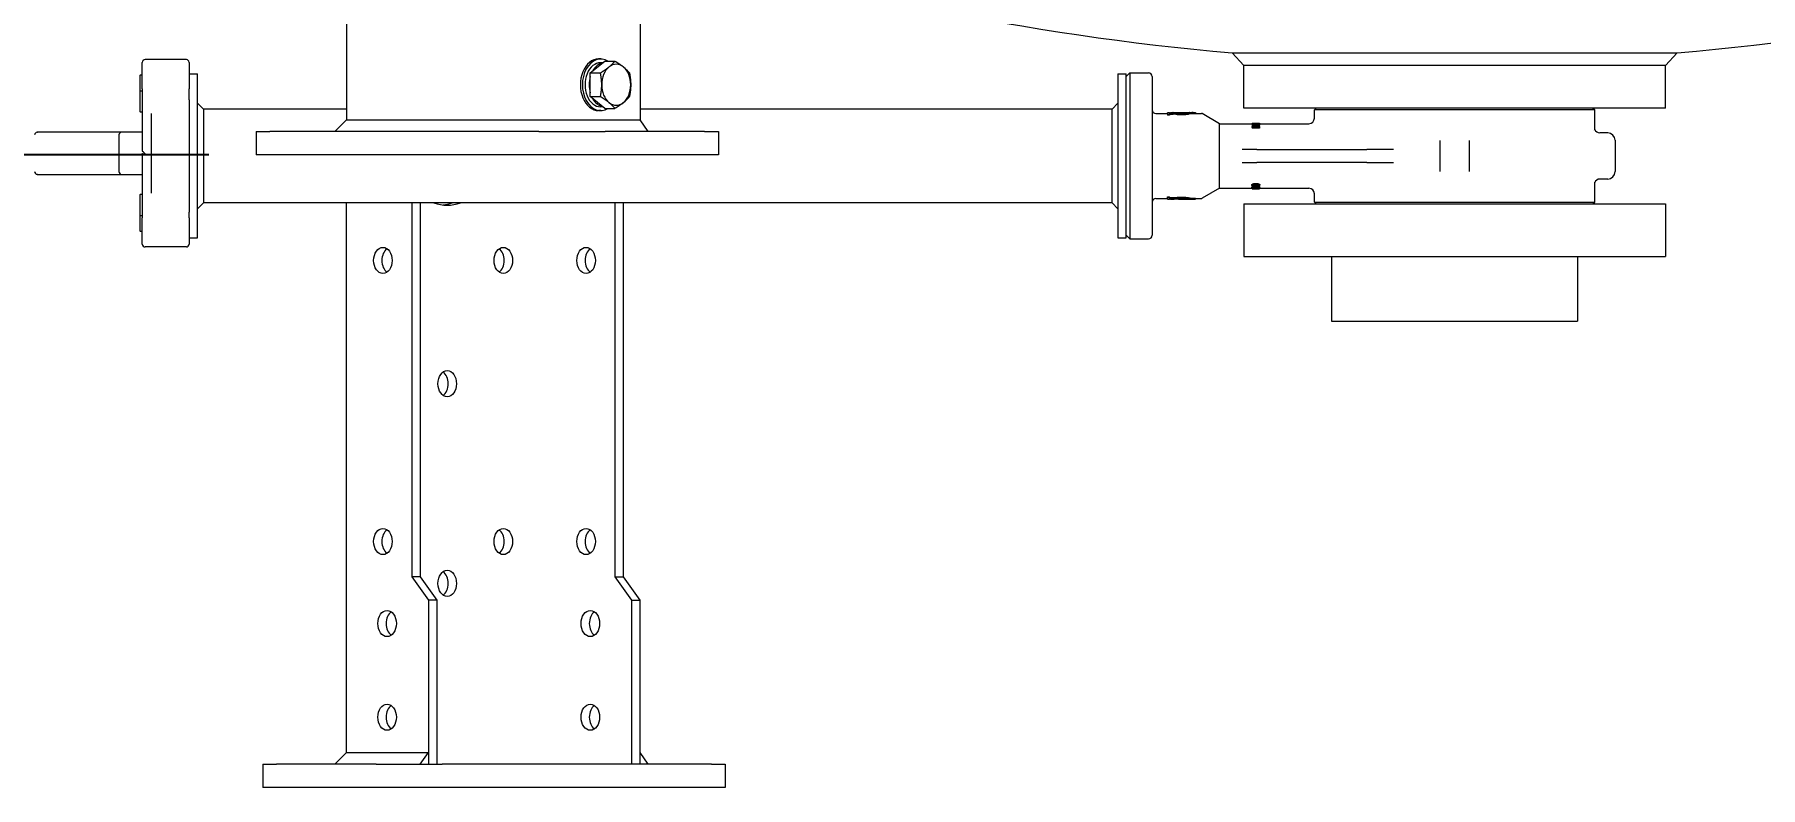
# Model space of a CAD drawing. Header units: inches. Extents: x 20 to 536, y 8 to 344.
# Drawn here: x 394.7 to 431.54, y 50.76 to 66.83 of the extents above; entities that cross this region are included whole.
import ezdxf

# ---------------------------------------------------------------- set-up
doc = ezdxf.new("R2010")
doc.units = ezdxf.units.IN
doc.header["$LTSCALE"] = 16
doc.header["$MEASUREMENT"] = 0
for name, color, linetype, lineweight in [('Dimension (ANSI)', 7, 'Continuous', 25), ('Symbol (ANSI)', 7, 'Continuous', 25), ('Visible (ANSI)', 7, 'Continuous', 50)]:
    doc.layers.add(name, color=color, linetype=linetype, lineweight=lineweight)
doc.styles.add('Standard D-E', font='arial.ttf')
doc.dimstyles.new('in [mm] D-E NeptuneBenson', dxfattribs={"dimscale": 16, "dimtxt": 0.15, "dimasz": 0.098425, "dimexe": 0.125, "dimexo": 0.063, "dimgap": 0.031496, "dimtad": 0, "dimtih": 1, "dimtoh": 1, "dimdec": 4, "dimrnd": 1e-08, "dimzin": 3, "dimdsep": 46, "dimlunit": 5, "dimtxsty": 'Standard D-E', "dimcen": 0.09, "dimdle": 0.393701, "dimclrd": 256, "dimclre": 256, "dimclrt": 256, "dimadec": 1, "dimazin": 1, "dimtfac": 1, "dimtofl": 0, "dimtmove": 0, "dimatfit": 3, "dimfxl": 1, "dimfrac": 1, "dimtolj": 1, "dimtzin": 4, "dimlwd": -1, "dimlwe": -1, "dimarcsym": 0})
doc.dimstyles.new('in [mm] D-E NeptuneBenson$7', dxfattribs={"dimscale": 16, "dimtxt": 0.15, "dimasz": 0.098425, "dimexe": 0.125, "dimexo": 0.063, "dimgap": 0.031496, "dimtad": 0, "dimtih": 1, "dimtoh": 1, "dimdec": 4, "dimrnd": 1e-08, "dimzin": 3, "dimdsep": 46, "dimlunit": 5, "dimtxsty": 'Standard D-E', "dimcen": 0.09, "dimdle": 0.393701, "dimclrd": 256, "dimclre": 256, "dimclrt": 256, "dimadec": 1, "dimazin": 1, "dimtfac": 1, "dimtofl": 0, "dimtmove": 0, "dimatfit": 3, "dimfxl": 1, "dimfrac": 1, "dimtolj": 1, "dimtzin": 4, "dimlwd": -1, "dimlwe": -1, "dimarcsym": 0})

# ---------------------------------------------------------------- blocks, each defined once
blk = doc.blocks.new('*D27')
at = {"layer": 'Defpoints', "color": 0, "transparency": 16777216}
for p in [(353.894, 161.752), (424.634, 161.752), (399.432, 64.26)]:
    blk.add_point(p, dxfattribs=at)
at = {"layer": 'Dimension (ANSI)', "transparency": 16777216}
for p, q in [((423.626, 161.752), (351.894, 161.752)), ((353.894, 160.177), (353.894, 118.735)), ((353.894, 65.835), (353.894, 101.408)), ((398.424, 64.26), (351.894, 64.26))]:
    blk.add_line(p, q, dxfattribs=at)
for points in [[(353.632, 160.177), (354.157, 160.177), (353.894, 161.752)], [(353.632, 65.835), (354.157, 65.835), (353.894, 64.26)]]:
    blk.add_solid(points, dxfattribs=at)
at = {"layer": 'Dimension (ANSI)', "transparency": 16777216, "char_height": 2.4, "attachment_point": 5, "style": 'Standard D-E'}
for s, insert in [('\\A1; \\fArial|b0|i0;97{\\H1x;\\S1#2;} in', (353.894, 113.006)), ('\\A1;[2461.5 mm]{\\P\\fArial|b0|i0;SHIPPING HEIGHT\\P\\fArial|b0|i0;REF.}', (353.894, 104.342))]:
    blk.add_mtext(s, dxfattribs=dict(at, insert=insert))

msp = doc.modelspace()

# ---------------------------------------------------------------- linework, layer by layer
at = {"layer": 'Visible (ANSI)', "linetype": 'Continuous', "lineweight": 18}
for p, q in [((401.361593, 85.91016), (401.361593, 65.01016)), ((407.623679, 68.26016), (407.623679, 65.01016)), ((406.784337, 66.307342), (406.739795, 66.307342)), ((420.260075, 66.439426), (425.0092, 66.439426)), ((420.5092, 66.168524), (420.260075, 66.439426)), ((425.0092, 66.439426), (429.758324, 66.439426)), ((429.5092, 66.168524), (429.758324, 66.439426)), ((396.951326, 65.950647), (396.951326, 65.63665)), ((396.991326, 65.960647), (396.961326, 65.960647)), ((397.001326, 65.71656), (397.001326, 66.234129)), ((397.941326, 66.294129), (397.061326, 66.294129)), ((398.001326, 66.234129), (398.001326, 65.71656)), ((398.001326, 65.986538), (398.180626, 65.986538)), ((398.180626, 62.486538), (398.180626, 65.986538)), ((406.563366, 66.008751), (406.872726, 66.261342)), ((406.563366, 65.50357), (406.563366, 66.008751)), ((406.563366, 66.008751), (406.778804, 66.008751)), ((406.831292, 66.227512), (406.784337, 66.227512)), ((406.872726, 66.261342), (407.088163, 66.261342)), ((417.822026, 65.986538), (417.822026, 62.486538)), ((417.822026, 65.986538), (418.001326, 65.986538)), ((418.001326, 65.929298), (418.080066, 66.008038)), ((418.001326, 62.486538), (418.001326, 65.986538)), ((418.080066, 66.008038), (418.080066, 62.465038)), ((418.080066, 66.008038), (418.473767, 66.008038)), ((420.5092, 65.26016), (420.5092, 66.168524)), ((429.5092, 66.168524), (420.5092, 66.168524)), ((429.5092, 65.26016), (429.5092, 66.168524)), ((396.951326, 65.63665), (396.951326, 65.631997)), ((396.951326, 65.631997), (396.951326, 65.348766)), ((396.961326, 65.62665), (396.991326, 65.62665)), ((397.001326, 65.668902), (397.001326, 65.71656)), ((397.001326, 65.668902), (397.001326, 64.344629)), ((398.001326, 65.71656), (398.001326, 65.668902)), ((398.001326, 65.436733), (398.001326, 65.668902)), ((418.552507, 65.929298), (418.552507, 62.543779)), ((396.951326, 65.348766), (396.951326, 65.333419)), ((396.951326, 65.333419), (396.951326, 65.184193)), ((398.001326, 65.436733), (398.001326, 63.036344)), ((398.305626, 65.236538), (398.180626, 65.361538)), ((401.361593, 65.236538), (398.305626, 65.236538)), ((398.305626, 65.236538), (398.305626, 64.922029)), ((406.872726, 65.250979), (406.563366, 65.50357)), ((406.563366, 65.50357), (406.778804, 65.50357)), ((406.784337, 65.204979), (406.739795, 65.204979)), ((406.831292, 65.284809), (406.784337, 65.284809)), ((406.872726, 65.250979), (407.088163, 65.250979)), ((417.697026, 65.236538), (407.623679, 65.236538)), ((417.697026, 65.236538), (417.822026, 65.361538)), ((417.697026, 64.922029), (417.697026, 65.236538)), ((429.5092, 65.26016), (420.5092, 65.26016)), ((422.056444, 65.26016), (422.017074, 65.22079)), ((428.001326, 65.22079), (422.017074, 65.22079)), ((422.017074, 65.043625), (422.017074, 65.22079)), ((427.961956, 65.26016), (428.001326, 65.22079)), ((428.001326, 64.804722), (428.001326, 65.22079)), ((396.991326, 65.174193), (396.961326, 65.174193)), ((397.201326, 63.442953), (397.201326, 65.145305)), ((398.305626, 64.922029), (398.305626, 63.236538)), ((401.361593, 65.01016), (401.111593, 64.76016)), ((401.361593, 65.01016), (401.563689, 65.01016)), ((401.563689, 65.01016), (405.101636, 65.01016)), ((405.101636, 65.01016), (406.077444, 65.01016)), ((406.077444, 65.01016), (407.623679, 65.01016)), ((407.800455, 64.76016), (407.623679, 65.01016)), ((417.697026, 63.236538), (417.697026, 64.922029)), ((418.631247, 65.14205), (418.878885, 65.14205)), ((418.926523, 65.15623), (418.878885, 65.15623)), ((418.878885, 65.130957), (418.878885, 65.15623)), ((418.878885, 65.130957), (418.926523, 65.130957)), ((418.878885, 65.130957), (418.878885, 65.110162)), ((418.926523, 65.110162), (418.878885, 65.110162)), ((418.926523, 65.15623), (418.926523, 65.150382)), ((418.926523, 65.141176), (418.926523, 65.130957)), ((418.926523, 65.130957), (418.926523, 65.110162)), ((418.948176, 65.162129), (418.99542, 65.162129)), ((418.948176, 65.162129), (418.948176, 65.151154)), ((419.028224, 65.125388), (419.028224, 65.145835)), ((419.354475, 65.162129), (419.401719, 65.162129)), ((419.381655, 65.157419), (419.381655, 65.137235)), ((419.401719, 65.162129), (419.401719, 65.161268)), ((419.431641, 65.161535), (419.431641, 65.162129)), ((419.431641, 65.162129), (419.479279, 65.162129)), ((419.479279, 65.162129), (419.479279, 65.159382)), ((419.479279, 65.159382), (419.479279, 65.139242)), ((419.479279, 65.14205), (419.610224, 65.14205)), ((419.990549, 64.925515), (419.620067, 65.139413)), ((419.990549, 63.547562), (419.990549, 64.925515)), ((419.990549, 64.925515), (420.685305, 64.925515)), ((420.684781, 64.934601), (420.684781, 64.925515)), ((420.846722, 64.93254), (420.685305, 64.93254)), ((420.685305, 64.929896), (420.685305, 64.93254)), ((420.685305, 64.929896), (420.813104, 64.929896)), ((420.685305, 64.929896), (420.685305, 64.917957)), ((420.69152, 64.917957), (420.685305, 64.917957)), ((420.685305, 64.90899), (420.685305, 64.91719)), ((420.685305, 64.90899), (420.846722, 64.90899)), ((420.685305, 64.90899), (420.685305, 64.896672)), ((420.715428, 64.896672), (420.685305, 64.896672)), ((420.685305, 64.844916), (420.685305, 64.864505)), ((420.685305, 64.844916), (420.846722, 64.844916)), ((420.685305, 64.844916), (420.685305, 64.831272)), ((420.846722, 64.831272), (420.685305, 64.831272)), ((420.703879, 64.865022), (420.703879, 64.856688)), ((420.828147, 64.856688), (420.703879, 64.856688)), ((420.70728, 64.936751), (420.722062, 64.936751)), ((420.70728, 64.936751), (420.70728, 64.93254)), ((420.846722, 64.91454), (420.707542, 64.91454)), ((420.722062, 64.936751), (420.722062, 64.93254)), ((420.722062, 64.934948), (420.83024, 64.934948)), ((420.846722, 64.896672), (420.815701, 64.896672)), ((420.817421, 64.885121), (420.817421, 64.872341)), ((420.828147, 64.856688), (420.828147, 64.865022)), ((420.83024, 64.936751), (420.846722, 64.936751)), ((420.83024, 64.936751), (420.83024, 64.93254)), ((420.846722, 64.936751), (420.846722, 64.93254)), ((420.846722, 64.93254), (420.846722, 64.929289)), ((420.846722, 64.929289), (420.846722, 64.917339)), ((420.846722, 64.925515), (421.898964, 64.925515)), ((420.846722, 64.91454), (420.846722, 64.90899)), ((420.846722, 64.90899), (420.846722, 64.896672)), ((420.846722, 64.864699), (420.846722, 64.844916)), ((420.846722, 64.844916), (420.846722, 64.831272)), ((394.761326, 64.744129), (394.765584, 64.744129)), ((396.549206, 64.744129), (394.765584, 64.744129)), ((396.501326, 64.684129), (396.501326, 63.904129)), ((396.561326, 64.744129), (396.549206, 64.744129)), ((396.561326, 64.744129), (396.564936, 64.744129)), ((397.001326, 64.744129), (396.564936, 64.744129)), ((399.432319, 64.76016), (399.725212, 64.76016)), ((399.432319, 64.76016), (399.432319, 64.26016)), ((405.466919, 64.76016), (399.725212, 64.76016)), ((405.466919, 64.76016), (406.881132, 64.76016)), ((409.002453, 64.76016), (406.881132, 64.76016)), ((409.002453, 64.76016), (409.295346, 64.76016)), ((409.295346, 64.76016), (409.295346, 64.26016)), ((424.694239, 64.568544), (424.694239, 63.904532)), ((425.32416, 63.904532), (425.32416, 64.568544)), ((428.276719, 64.728664), (428.10613, 64.728664)), ((428.4342, 64.571184), (428.4342, 63.901893)), ((397.001326, 64.243629), (397.001326, 62.919356)), ((397.023858, 64.316903), (397.006106, 64.334655)), ((397.061326, 64.279435), (397.023858, 64.316903)), ((397.029529, 64.279435), (397.061326, 64.279435)), ((399.725212, 64.26016), (399.432319, 64.26016)), ((405.466919, 64.26016), (399.725212, 64.26016)), ((406.881132, 64.26016), (405.466919, 64.26016)), ((409.002453, 64.26016), (406.881132, 64.26016)), ((409.295346, 64.26016), (409.002453, 64.26016)), ((420.784448, 64.374334), (420.477874, 64.374334)), ((420.477874, 64.098743), (420.784448, 64.098743)), ((420.784448, 64.374334), (421.933004, 64.374334)), ((421.933004, 64.098743), (420.784448, 64.098743)), ((421.933004, 64.374334), (423.135643, 64.374334)), ((423.135643, 64.098743), (421.933004, 64.098743)), ((423.352102, 64.374334), (423.135643, 64.374334)), ((423.135643, 64.098743), (423.352102, 64.098743)), ((423.70677, 64.374334), (423.352102, 64.374334)), ((423.352102, 64.098743), (423.70677, 64.098743)), ((394.765584, 63.844129), (394.761326, 63.844129)), ((394.765584, 63.844129), (396.549206, 63.844129)), ((396.549206, 63.844129), (396.561326, 63.844129)), ((396.564936, 63.844129), (396.561326, 63.844129)), ((396.564936, 63.844129), (397.001326, 63.844129)), ((428.276719, 63.744412), (428.10613, 63.744412)), ((396.951326, 63.404065), (396.951326, 63.254838)), ((396.991326, 63.414065), (396.961326, 63.414065)), ((418.878885, 63.34212), (418.878885, 63.362915)), ((418.878885, 63.362915), (418.926523, 63.362915)), ((418.926523, 63.34212), (418.926523, 63.362915)), ((419.990549, 63.547562), (419.620067, 63.333664)), ((419.990549, 63.547562), (420.684781, 63.547562)), ((420.682034, 63.606513), (420.682034, 63.619677)), ((420.682034, 63.560815), (420.682034, 63.573072)), ((420.684781, 63.552047), (420.697291, 63.552047)), ((420.684781, 63.540159), (420.684781, 63.552047)), ((420.83024, 63.540159), (420.684781, 63.540159)), ((420.684781, 63.538476), (420.684781, 63.540159)), ((420.70728, 63.536326), (420.722062, 63.536326)), ((420.722062, 63.538129), (420.722062, 63.536326)), ((420.722062, 63.538129), (420.83024, 63.538129)), ((420.83024, 63.543988), (420.83024, 63.551362)), ((420.846722, 63.543988), (420.83024, 63.543988)), ((420.83024, 63.540159), (420.83024, 63.543988)), ((420.83024, 63.536326), (420.83024, 63.538129)), ((420.83024, 63.536326), (420.846722, 63.536326)), ((420.846722, 63.543988), (420.846722, 63.555807)), ((420.846722, 63.547562), (421.898964, 63.547562)), ((420.846722, 63.543988), (420.846722, 63.536326)), ((420.850123, 63.606513), (420.850123, 63.619677)), ((420.850123, 63.560815), (420.850123, 63.573072)), ((422.017074, 63.252286), (422.017074, 63.429452)), ((428.001326, 63.252286), (428.001326, 63.668355)), ((396.951326, 63.254838), (396.951326, 63.239492)), ((396.951326, 63.239492), (396.951326, 62.956261)), ((398.001326, 62.919356), (398.001326, 63.036344)), ((398.305626, 63.236538), (398.180626, 63.111538)), ((417.697026, 63.236538), (398.305626, 63.236538)), ((401.361593, 51.50616), (401.361593, 63.236538)), ((402.756371, 63.236538), (402.756371, 55.25616)), ((402.933148, 63.236538), (402.933148, 55.25616)), ((407.093349, 55.25616), (407.093349, 63.236538)), ((407.270125, 55.25616), (407.270125, 63.236538)), ((417.697026, 63.236538), (417.822026, 63.111538)), ((418.631247, 63.331027), (418.878885, 63.331027)), ((418.926523, 63.34212), (418.878885, 63.34212)), ((418.878885, 63.316847), (418.878885, 63.34212)), ((418.878885, 63.316847), (418.926523, 63.316847)), ((418.926523, 63.34212), (418.926523, 63.331901)), ((418.926523, 63.322695), (418.926523, 63.316847)), ((418.948176, 63.310948), (418.948176, 63.321923)), ((418.948176, 63.310948), (418.99542, 63.310948)), ((419.028224, 63.327242), (419.028224, 63.347689)), ((419.354475, 63.310948), (419.401719, 63.310948)), ((419.381655, 63.335842), (419.381655, 63.315658)), ((419.401719, 63.310948), (419.401719, 63.311809)), ((419.431641, 63.310948), (419.431641, 63.311542)), ((419.431641, 63.310948), (419.479279, 63.310948)), ((419.479279, 63.313695), (419.479279, 63.333835)), ((419.479279, 63.331027), (419.610224, 63.331027)), ((419.479279, 63.313695), (419.479279, 63.310948)), ((420.5092, 63.212916), (429.5092, 63.212916)), ((420.5092, 63.212916), (420.5092, 62.087916)), ((422.017074, 63.252286), (428.001326, 63.252286)), ((422.056444, 63.212916), (422.017074, 63.252286)), ((427.961956, 63.212916), (428.001326, 63.252286)), ((429.5092, 63.212916), (429.5092, 62.087916)), ((396.951326, 62.956261), (396.951326, 62.951608)), ((396.951326, 62.951608), (396.951326, 62.637611)), ((396.991326, 62.961608), (396.961326, 62.961608)), ((396.991326, 62.627611), (396.961326, 62.627611)), ((397.001326, 62.871697), (397.001326, 62.919356)), ((397.001326, 62.354129), (397.001326, 62.871697)), ((398.001326, 62.919356), (398.001326, 62.871697)), ((398.001326, 62.871697), (398.001326, 62.354129)), ((397.941326, 62.294129), (397.061326, 62.294129)), ((398.001326, 62.486538), (398.180626, 62.486538)), ((417.822026, 62.486538), (418.001326, 62.486538)), ((418.001326, 62.543779), (418.080066, 62.465038)), ((418.080066, 62.465038), (418.473767, 62.465038)), ((420.5092, 62.087916), (429.5092, 62.087916)), ((422.3842, 62.087916), (422.3842, 60.712916)), ((427.6342, 62.087916), (427.6342, 60.712916)), ((422.3842, 60.712916), (427.6342, 60.712916)), ((402.756371, 55.25616), (403.109924, 54.75616)), ((402.933148, 55.25616), (402.756371, 55.25616)), ((402.933148, 55.25616), (403.286701, 54.75616)), ((407.446902, 54.75616), (407.093349, 55.25616)), ((407.093349, 55.25616), (407.270125, 55.25616)), ((407.623679, 54.75616), (407.270125, 55.25616)), ((403.109924, 54.75616), (403.109924, 51.25616)), ((403.286701, 54.75616), (403.109924, 54.75616)), ((403.286701, 54.75616), (403.286701, 51.25616)), ((407.446902, 51.25616), (407.446902, 54.75616)), ((407.446902, 54.75616), (407.623679, 54.75616)), ((407.623679, 51.25616), (407.623679, 54.75616)), ((399.576153, 51.25616), (399.869046, 51.25616)), ((399.576153, 51.25616), (399.576153, 50.75616)), ((401.990367, 51.25616), (399.869046, 51.25616)), ((401.361593, 51.50616), (401.111593, 51.25616)), ((401.361593, 51.50616), (401.563689, 51.50616)), ((401.563689, 51.50616), (403.109924, 51.50616)), ((401.990367, 51.25616), (403.40458, 51.25616)), ((402.933148, 51.25616), (403.109924, 51.50616)), ((403.109924, 51.50616), (403.109924, 51.25616)), ((409.146287, 51.25616), (403.40458, 51.25616)), ((407.800455, 51.25616), (407.623679, 51.50616)), ((407.623679, 51.25616), (407.623679, 51.50616)), ((409.146287, 51.25616), (409.43918, 51.25616)), ((409.43918, 51.25616), (409.43918, 50.75616)), ((399.869046, 50.75616), (399.576153, 50.75616)), ((401.990367, 50.75616), (399.869046, 50.75616)), ((403.40458, 50.75616), (401.990367, 50.75616)), ((409.146287, 50.75616), (403.40458, 50.75616)), ((409.43918, 50.75616), (409.146287, 50.75616))]:
    msp.add_line(p, q, dxfattribs=at)
for centre, radius, start, end in [((425.0092, 121.54516), 55.31, 251.4462535, 265.0743037), ((425.0092, 121.54516), 55.31, 274.9256963, 288.5537465), ((396.961326, 65.950647), 0.01, 90, 180), ((396.991326, 65.970647), 0.01, 270, 0), ((397.061326, 66.234129), 0.06, 90, 180), ((397.941326, 66.234129), 0.06, 0, 90), ((418.473767, 65.929298), 0.07874, 0, 90), ((396.961326, 65.63665), 0.01, 180, 270), ((396.991326, 65.61665), 0.01, 0, 90), ((418.631247, 65.22079), 0.07874, 180, 270), ((396.961326, 65.184193), 0.01, 180, 270), ((396.991326, 65.164193), 0.01, 0, 90), ((419.610224, 65.122365), 0.019685, 60, 90), ((421.898964, 65.043625), 0.11811, 270, 0), ((394.761326, 64.684129), 0.06, 90, 180), ((396.561326, 64.684129), 0.06, 90, 180), ((428.10613, 64.838901), 0.110236, 198.0621031, 270), ((428.276719, 64.571184), 0.15748, 0, 90), ((394.761326, 63.904129), 0.06, 180, 270), ((396.561326, 63.904129), 0.06, 180, 270), ((428.10613, 63.634176), 0.110236, 90, 161.9378969), ((428.276719, 63.901893), 0.15748, 270, 0), ((396.961326, 63.404065), 0.01, 90, 180), ((396.991326, 63.424065), 0.01, 270, 0), ((421.898964, 63.429452), 0.11811, 0, 90), ((418.631247, 63.252286), 0.07874, 90, 180), ((419.610224, 63.350712), 0.019685, 270, 300), ((396.961326, 62.951608), 0.01, 90, 180), ((396.961326, 62.637611), 0.01, 180, 270), ((396.991326, 62.971608), 0.01, 270, 0), ((396.991326, 62.617611), 0.01, 0, 90), ((397.061326, 62.354129), 0.06, 180, 270), ((397.941326, 62.354129), 0.06, 270, 0), ((418.473767, 62.543779), 0.07874, 270, 0)]:
    msp.add_arc(centre, radius, start, end, dxfattribs=at)
for centre, major_axis, ratio, start_param, end_param in [((406.739795, 65.75616), (0, 0.551181), 0.707106781, 0, 3.141592654), ((406.784337, 65.75616), (0, 0.551181), 0.707106781, 5.8717395, 9.836223768), ((406.784337, 65.75616), (0, 0.471351), 0.707106781, 0, 3.141592654), ((406.872726, 65.75616), (0, 0.471351), 0.707106781, 0.142302027, 0.904895524), ((407.115794, 65.75616), (0, -0.4375), 0.707106781, 3.665191429, 4.71238898), ((407.115794, 65.75616), (0, 0.4375), 0.707106781, 5.759586532, 6.806784083), ((407.115794, 65.75616), (0, 0.4375), 0.707106781, 4.71238898, 5.759586532), ((406.872726, 65.75616), (0, 0.471351), 0.707106781, 1.189499578, 1.952093075), ((407.115794, 65.75616), (0, -0.4375), 0.707106781, 4.71238898, 5.759586532), ((407.115794, 65.75616), (0, 0.4375), 0.707106781, 3.665191429, 4.71238898), ((406.872726, 65.75616), (0, -0.471351), 0.707106781, 5.378289783, 6.14088328), ((407.115794, 65.75616), (0, -0.4375), 0.707106781, 5.759586532, 6.806784083), ((419.578796, 64.236538), (4.107169, 0), 0.225359733, 1.714428005, 1.730285096), ((419.795483, 64.236538), (4.107169, 0), 0.225359733, 1.758709983, 1.78397911), ((419.795483, 64.236538), (4.018073, 0), 0.225359733, 1.762928217, 1.788781658), ((419.578796, 64.236538), (4.107169, 0), 0.225359733, 1.627339961, 1.701807931), ((419.795483, 64.236538), (4.107169, 0), 0.225359733, 1.687123352, 1.743150767), ((419.795483, 64.236538), (4.107169, 0), 0.225359733, 1.647861101, 1.671725131), ((419.795483, 64.236538), (4.018073, 0), 0.225359733, 1.649573433, 1.673971005), ((419.578796, 64.236538), (4.107169, 0), 0.225359733, 1.606632991, 1.61482287), ((421.013167, 64.236538), (1.377604, 0), 0.508700102, 1.716536886, 1.811096977), ((421.052949, 64.236538), (1.365637, 0), 0.513157895, 1.722387859, 1.826501132), ((421.052949, 64.236538), (1.342621, 0), 0.513157895, 1.725007189, 1.749523703), ((397.061326, 64.344629), (-0.06, 0), 0.425, 0, 0.401870647), ((397.061326, 64.243629), (0.06, 0), 0.425, 2.540898119, 3.141592654), ((403.50944, 64.81616), (0, -1.63), 0.707106781, 6.033917383, 6.532453231), ((403.332663, 64.81616), (0, -1.63), 0.707106781, 0.076762481, 0.249267924), ((419.795483, 64.236538), (4.018073, 0), 0.225359733, 4.494403649, 4.52025709), ((419.795483, 64.236538), (-4.107169, 0), 0.225359733, 1.357613543, 1.38288267), ((419.578796, 64.236538), (-4.107169, 0), 0.225359733, 1.411307558, 1.427164649), ((419.578796, 64.236538), (-4.107169, 0), 0.225359733, 1.439784722, 1.514252692), ((419.795483, 64.236538), (-4.107169, 0), 0.225359733, 1.398441887, 1.454469301), ((419.795483, 64.236538), (4.018073, 0), 0.225359733, 4.609214302, 4.633611874), ((419.795483, 64.236538), (-4.107169, 0), 0.225359733, 1.469867522, 1.493731553), ((419.578796, 64.236538), (-4.107169, 0), 0.225359733, 1.526769784, 1.534959662), ((402.313223, 62.00616), (0, -0.28), 0.707106781, 3.604362771, 5.820415189), ((404.52888, 62.00616), (0, 0.28), 0.707106781, 3.604362771, 5.820415189), ((406.6502, 62.00616), (0, -0.28), 0.707106781, 3.604362771, 5.820415189), ((403.332663, 59.37516), (0, 0.28), 0.707106781, 3.604362771, 5.820415189), ((402.313223, 56.00616), (0, -0.28), 0.707106781, 3.604362771, 5.820415189), ((404.52888, 56.00616), (0, 0.28), 0.707106781, 3.604362771, 5.820415189), ((406.6502, 56.00616), (0, -0.28), 0.707106781, 3.604362771, 5.820415189), ((403.332663, 55.11216), (0, 0.28), 0.707106781, 3.604362771, 5.820415189), ((402.402817, 54.25616), (0, -0.28), 0.707106781, 3.604362771, 5.820415189), ((406.739795, 54.25616), (0, -0.28), 0.707106781, 3.604362771, 5.820415189), ((402.402817, 52.25616), (0, -0.28), 0.707106781, 3.604362771, 5.820415189), ((406.739795, 52.25616), (0, -0.28), 0.707106781, 3.604362771, 5.820415189)]:
    msp.add_ellipse(centre, major_axis=major_axis, ratio=ratio, start_param=start_param, end_param=end_param, dxfattribs=at)
for centre, major_axis in [((402.136446, 62.00616), (0, 0.28)), ((404.705657, 62.00616), (0, -0.28)), ((406.473424, 62.00616), (0, 0.28)), ((403.50944, 59.37516), (0, -0.28)), ((402.136446, 56.00616), (0, 0.28)), ((404.705657, 56.00616), (0, -0.28)), ((406.473424, 56.00616), (0, 0.28)), ((403.50944, 55.11216), (0, -0.28)), ((402.226041, 54.25616), (0, -0.28)), ((406.563018, 54.25616), (0, -0.28)), ((402.226041, 52.25616), (0, -0.28)), ((406.563018, 52.25616), (0, -0.28))]:
    msp.add_ellipse(centre, major_axis=major_axis, ratio=0.707106781, dxfattribs=at)
for points, weights in [([(406.778804, 66.008751), (406.889327, 66.076433), (406.961114, 66.135047)], [1.01001874936, 1.04314139574, 1]), ([(406.806434, 65.75616), (406.806434, 65.873388), (406.778804, 66.008751)], [1, 1.04314139574, 1.01001874936]), ([(406.961114, 66.135047), (407.032901, 66.19366), (407.088163, 66.261342)], [1, 1.04314139574, 1.01001874936]), ([(407.088163, 66.261342), (407.198686, 66.19366), (407.270473, 66.135047)], [1.01001874936, 1.04314139574, 1]), ([(407.270473, 66.135047), (407.34226, 66.076433), (407.397522, 66.008751)], [1, 1.04314139574, 1.01001874936]), ([(407.397522, 66.008751), (407.425153, 65.873388), (407.425153, 65.75616)], [1.01001874936, 1.04314139574, 1]), ([(406.778804, 65.50357), (406.806434, 65.638933), (406.806434, 65.75616)], [1.01001874936, 1.04314139574, 1]), ([(407.425153, 65.75616), (407.425153, 65.638933), (407.397522, 65.50357)], [1, 1.04314139574, 1.01001874936]), ([(406.961114, 65.377274), (406.889327, 65.435888), (406.778804, 65.50357)], [1, 1.04314139574, 1.01001874936]), ([(407.088163, 65.250979), (407.032901, 65.31866), (406.961114, 65.377274)], [1.01001874936, 1.04314139574, 1]), ([(407.270473, 65.377274), (407.198686, 65.31866), (407.088163, 65.250979)], [1, 1.04314139574, 1.01001874936]), ([(407.397522, 65.50357), (407.34226, 65.435888), (407.270473, 65.377274)], [1.01001874936, 1.04314139574, 1])]:
    msp.add_rational_spline(points, weights, degree=2, dxfattribs=at)
for points, knots in [([(418.948176, 65.162129), (418.948176, 65.162129), (418.953915, 65.160671), (418.972228, 65.156508), (418.980861, 65.154615), (418.990903, 65.152598)], [0.8717207208, 0.8717207208, 0.8717207208, 0.8717207208, 1.089636881, 1.089636881, 1.2160548307, 1.2160548307, 1.2160548307, 1.2160548307]), ([(419.042248, 65.154197), (419.028748, 65.156149), (419.017165, 65.158124), (418.999949, 65.161217), (418.99542, 65.162129), (418.99542, 65.162129)], [1.7435092888, 1.7435092888, 1.7435092888, 1.7435092888, 1.8946384268, 1.8946384268, 2.0668736377, 2.0668736377, 2.0668736377, 2.0668736377]), ([(419.028224, 65.145835), (419.045653, 65.143023), (419.066084, 65.140235), (419.115922, 65.135429), (419.146346, 65.133919), (419.203549, 65.133919), (419.233974, 65.135429), (419.289809, 65.140813), (419.31523, 65.144603), (419.353843, 65.151395), (419.370174, 65.154841), (419.381655, 65.157419)], [1.35436976, 1.35436976, 1.35436976, 1.35436976, 1.525497241, 1.525497241, 1.743441442, 1.743441442, 1.961385642, 1.961385642, 2.179329842, 2.179329842, 2.380699684, 2.380699684, 2.380699684, 2.380699684]), ([(419.381655, 65.137235), (419.370173, 65.1346), (419.353842, 65.131076), (419.315233, 65.124129), (419.289815, 65.120252), (419.233982, 65.114741), (419.203555, 65.113195), (419.14634, 65.113195), (419.115914, 65.114741), (419.066078, 65.11966), (419.045651, 65.122512), (419.028224, 65.125388)], [1.106387994, 1.106387994, 1.106387994, 1.106387994, 1.307816496, 1.307816496, 1.525806378, 1.525806378, 1.743796259, 1.743796259, 1.961786141, 1.961786141, 2.132943266, 2.132943266, 2.132943266, 2.132943266]), ([(419.318785, 65.155873), (419.31354, 65.155053), (419.307852, 65.154207), (419.285985, 65.15118), (419.265837, 65.148823), (419.221622, 65.145483), (419.197552, 65.144551), (419.152344, 65.144551), (419.128273, 65.145483), (419.101031, 65.147541), (419.095995, 65.147964), (419.091094, 65.148415)], [0.9689086862, 0.9689086862, 0.9689086862, 0.9689086862, 1.0334283008, 1.0334283008, 1.2056720296, 1.2056720296, 1.3779157584, 1.3779157584, 1.5501594872, 1.5501594872, 1.5901710532, 1.5901710532, 1.5901710532, 1.5901710532]), ([(420.684781, 64.934601), (420.686879, 64.934616), (420.689, 64.934644), (420.692804, 64.934729), (420.694539, 64.934783), (420.697979, 64.934936), (420.699609, 64.935038), (420.70177, 64.935233), (420.703242, 64.935387), (420.706361, 64.935987), (420.707058, 64.936347), (420.707266, 64.936661), (420.70728, 64.936707), (420.70728, 64.936751)], [-0.2436376975, -0.2436376975, -0.2436376975, -0.2436376975, -0.1880416797, -0.1880416797, -0.1398143028, -0.1398143028, -0.0852719588, -0.0852719588, -0.0529727675, -0.0529727675, -0.008226546, -0.008226546, 0, 0, 0, 0]), ([(420.698124, 64.889967), (420.694104, 64.887596), (420.691311, 64.884835), (420.688007, 64.879987), (420.685606, 64.876027), (420.685313, 64.865822), (420.685305, 64.865165), (420.685305, 64.864505)], [-0.4240729765, -0.4240729765, -0.4240729765, -0.4240729765, -0.1774950299, -0.1774950299, -0.011337247, -0.011337247, 0, 0, 0, 0]), ([(420.766144, 64.901717), (420.757654, 64.901717), (420.749114, 64.901443), (420.735514, 64.900288), (420.728057, 64.89947), (420.712111, 64.896059), (420.705479, 64.893855), (420.699426, 64.890705), (420.698763, 64.89034), (420.698124, 64.889967)], [-0.2640932322, -0.2640932322, -0.2640932322, -0.2640932322, -0.1539077704, -0.1539077704, -0.0814874155, -0.0814874155, -0.0092530893, -0.0092530893, 0, 0, 0, 0]), ([(420.703879, 64.865022), (420.703879, 64.871496), (420.705311, 64.87479), (420.707675, 64.879284), (420.710115, 64.881909), (420.713559, 64.884314)], [-0.08589357422, -0.08589357422, -0.08589357422, -0.08589357422, -0.05474541305, -0.05474541305, 0, 0, 0, 0]), ([(420.713559, 64.871518), (420.710747, 64.869514), (420.708597, 64.867355), (420.706048, 64.863443), (420.704758, 64.860992), (420.704182, 64.856701)], [0, 0, 0, 0, 0.0448067037, 0.0448067037, 0.07530494511, 0.07530494511, 0.07530494511, 0.07530494511]), ([(420.713559, 64.884314), (420.716321, 64.886174), (420.719757, 64.887783), (420.728186, 64.890466), (420.732953, 64.891471), (420.746871, 64.893448), (420.756465, 64.893878), (420.765882, 64.893878)], [-0.1567740363, -0.1567740363, -0.1567740363, -0.1567740363, -0.1142150484, -0.1142150484, -0.0717595913, -0.0717595913, 0, 0, 0, 0]), ([(420.765882, 64.881272), (420.756385, 64.881272), (420.74671, 64.880825), (420.732484, 64.878739), (420.727526, 64.877641), (420.719322, 64.874848), (420.716143, 64.873293), (420.713559, 64.871518)], [0, 0, 0, 0, 0.0723727823, 0.0723727823, 0.1169794111, 0.1169794111, 0.1568700898, 0.1568700898, 0.1568700898, 0.1568700898]), ([(420.765882, 64.893878), (420.772959, 64.893878), (420.780246, 64.89366), (420.791954, 64.89262), (420.798223, 64.891858), (420.809694, 64.888923), (420.813989, 64.887203), (420.817421, 64.885121)], [-0.1891353027, -0.1891353027, -0.1891353027, -0.1891353027, -0.1072079274, -0.1072079274, -0.0493912269, -0.0493912269, 0, 0, 0, 0]), ([(420.817421, 64.872341), (420.814421, 64.874197), (420.810746, 64.875781), (420.799854, 64.878954), (420.793242, 64.879823), (420.781251, 64.881019), (420.773439, 64.881272), (420.765882, 64.881272)], [0, 0, 0, 0, 0.0432601854, 0.0432601854, 0.1058268324, 0.1058268324, 0.2026344212, 0.2026344212, 0.2026344212, 0.2026344212]), ([(420.833772, 64.889865), (420.830114, 64.892013), (420.825656, 64.893843), (420.813833, 64.897349), (420.807122, 64.898559), (420.792175, 64.900818), (420.781433, 64.901545), (420.768922, 64.901708), (420.767533, 64.901717), (420.766144, 64.901717)], [-0.1688548967, -0.1688548967, -0.1688548967, -0.1688548967, -0.1361871783, -0.1361871783, -0.0954218836, -0.0954218836, -0.0105829036, -0.0105829036, 0, 0, 0, 0]), ([(420.817421, 64.885121), (420.823202, 64.881748), (420.825082, 64.878397), (420.827589, 64.873137), (420.828147, 64.86905), (420.828147, 64.865022)], [-0.1004912969, -0.1004912969, -0.1004912969, -0.1004912969, -0.0693887919, -0.0693887919, 0, 0, 0, 0]), ([(420.827849, 64.856688), (420.827722, 64.857655), (420.82755, 64.858609), (420.826395, 64.863464), (420.824902, 64.865616), (420.822676, 64.868604), (420.820415, 64.870559), (420.817421, 64.872341)], [0.0277201043, 0.0277201043, 0.0277201043, 0.0277201043, 0.0445057365, 0.0445057365, 0.1148525389, 0.1148525389, 0.2911857837, 0.2911857837, 0.2911857837, 0.2911857837]), ([(420.846722, 64.864699), (420.846722, 64.870477), (420.846036, 64.875002), (420.843619, 64.880921), (420.841597, 64.884678), (420.834715, 64.889271), (420.834249, 64.88957), (420.833772, 64.889865)], [-0.2661492754, -0.2661492754, -0.2661492754, -0.2661492754, -0.1092854483, -0.1092854483, -0.0072046521, -0.0072046521, 0, 0, 0, 0]), ([(427.992572, 64.790261), (427.992609, 64.790321), (427.992645, 64.790381), (427.996986, 64.797604), (427.999749, 64.802109), (428.001156, 64.804439), (428.001326, 64.804722), (428.001326, 64.804722)], [-0.0036539149, -0.0036539149, -0.0036539149, -0.0036539149, 0, 0, 0.4352754651, 0.4352754651, 0.5746087985, 0.5746087985, 0.5746087985, 0.5746087985]), ([(396.988082, 64.291922), (396.988119, 64.291908), (396.988157, 64.291895), (396.989867, 64.29128), (396.992773, 64.289993), (396.997668, 64.287738)], [-0.00064885071, -0.00064885071, -0.00064885071, -0.00064885071, 0, 0, 0.02871512002, 0.02871512002, 0.02871512002, 0.02871512002]), ([(396.997668, 64.287738), (397.002444, 64.285537), (397.007259, 64.283981), (397.013282, 64.282284), (397.015772, 64.281668), (397.020863, 64.280574), (397.023445, 64.280099), (397.026047, 64.2797)], [0, 0, 0, 0, 0.0554026382, 0.0554026382, 0.091701074, 0.091701074, 0.1274278989, 0.1274278989, 0.1274278989, 0.1274278989]), ([(397.027825, 64.267952), (397.026648, 64.267264), (397.025514, 64.266586), (397.019967, 64.263216), (397.015441, 64.260292), (397.011829, 64.258042)], [0.0923027288, 0.0923027288, 0.0923027288, 0.0923027288, 0.10395135135, 0.10395135135, 0.15173708354, 0.15173708354, 0.15173708354, 0.15173708354]), ([(397.061326, 64.279435), (397.054505, 64.279435), (397.047658, 64.277575), (397.036478, 64.27283), (397.031898, 64.270331), (397.027825, 64.267952)], [0, 0, 0, 0, 0.05197567568, 0.05197567568, 0.0923027288, 0.0923027288, 0.0923027288, 0.0923027288]), ([(419.028224, 63.347689), (419.045651, 63.350565), (419.066078, 63.353417), (419.115914, 63.358336), (419.14634, 63.359882), (419.174948, 63.359882), (419.203555, 63.359882), (419.233982, 63.358336), (419.289815, 63.352825), (419.315233, 63.348948), (419.353842, 63.342001), (419.370173, 63.338477), (419.381655, 63.335842)], [-0.389147007, -0.389147007, -0.389147007, -0.389147007, -0.217989881, -0.217989881, 0, 0, 0, 0.217989881, 0.217989881, 0.435979763, 0.435979763, 0.637408265, 0.637408265, 0.637408265, 0.637408265]), ([(420.682034, 63.619677), (420.682034, 63.623228), (420.683167, 63.626921), (420.688392, 63.633123), (420.691617, 63.635578), (420.69894, 63.639281), (420.703999, 63.641417), (420.720265, 63.645218), (420.729096, 63.646382), (420.747017, 63.647843), (420.756658, 63.648125), (420.766013, 63.648125)], [0, 0, 0, 0, 0.0607391981, 0.0607391981, 0.1071058281, 0.1071058281, 0.1405796055, 0.1405796055, 0.1728457831, 0.1728457831, 0.2072431655, 0.2072431655, 0.2072431655, 0.2072431655]), ([(420.766013, 63.634339), (420.748221, 63.634339), (420.730013, 63.633328), (420.709883, 63.629218), (420.70383, 63.627669), (420.693772, 63.623354), (420.690142, 63.621058), (420.684276, 63.615366), (420.682693, 63.612061), (420.682089, 63.608039), (420.682034, 63.607273), (420.682034, 63.606513)], [-0.3293772198, -0.3293772198, -0.3293772198, -0.3293772198, -0.1710490699, -0.1710490699, -0.1155488139, -0.1155488139, -0.0691011635, -0.0691011635, -0.0132218312, -0.0132218312, 0, 0, 0, 0]), ([(420.682034, 63.606513), (420.682034, 63.604434), (420.68243, 63.602386), (420.68427, 63.598688), (420.685596, 63.597029), (420.690054, 63.593422), (420.693506, 63.591687), (420.702317, 63.588748), (420.708297, 63.587378), (420.728986, 63.584713), (420.743548, 63.584077), (420.760842, 63.583885), (420.763496, 63.583871), (420.766144, 63.583871)], [-0.4011989667, -0.4011989667, -0.4011989667, -0.4011989667, -0.339239024, -0.339239024, -0.2837161923, -0.2837161923, -0.2090197847, -0.2090197847, -0.1318457489, -0.1318457489, -0.0201762994, -0.0201762994, 0, 0, 0, 0]), ([(420.682034, 63.573072), (420.682034, 63.574943), (420.683028, 63.576917), (420.687634, 63.58038), (420.690587, 63.581806), (420.697555, 63.584073), (420.702211, 63.585302), (420.710527, 63.586597), (420.711529, 63.586744), (420.712544, 63.586884)], [0, 0, 0, 0, 0.0528651268, 0.0528651268, 0.0953049376, 0.0953049376, 0.128967502, 0.128967502, 0.1335034558, 0.1335034558, 0.1335034558, 0.1335034558]), ([(420.766013, 63.577145), (420.747451, 63.577145), (420.728388, 63.576471), (420.704985, 63.573371), (420.700021, 63.572202), (420.692941, 63.570269), (420.689592, 63.568954), (420.684216, 63.565767), (420.682728, 63.563965), (420.682096, 63.561739), (420.682034, 63.561274), (420.682034, 63.560815)], [-0.1889698191, -0.1889698191, -0.1889698191, -0.1889698191, -0.1339112974, -0.1339112974, -0.1045267042, -0.1045267042, -0.062503335, -0.062503335, -0.0131912318, -0.0131912318, 0, 0, 0, 0]), ([(420.682034, 63.560815), (420.682034, 63.559687), (420.6824, 63.558592), (420.68408, 63.556625), (420.685297, 63.55575), (420.689452, 63.553814), (420.692751, 63.552888), (420.701691, 63.551229), (420.707726, 63.55054), (420.727786, 63.54914), (420.742805, 63.548808), (420.760564, 63.548704), (420.763358, 63.548696), (420.766144, 63.548696)], [-0.3523898205, -0.3523898205, -0.3523898205, -0.3523898205, -0.306030752, -0.306030752, -0.2639705788, -0.2639705788, -0.204698491, -0.204698491, -0.1353866948, -0.1353866948, -0.0212323229, -0.0212323229, 0, 0, 0, 0]), ([(420.684781, 63.538476), (420.686879, 63.538461), (420.689, 63.538433), (420.692804, 63.538348), (420.694539, 63.538293), (420.697979, 63.538141), (420.699609, 63.538039), (420.70177, 63.537844), (420.703242, 63.53769), (420.706361, 63.537089), (420.707058, 63.53673), (420.707266, 63.536416), (420.70728, 63.53637), (420.70728, 63.536326)], [-0.2436376975, -0.2436376975, -0.2436376975, -0.2436376975, -0.1880416797, -0.1880416797, -0.1398143028, -0.1398143028, -0.0852719588, -0.0852719588, -0.0529727675, -0.0529727675, -0.008226546, -0.008226546, 0, 0, 0, 0]), ([(420.699955, 63.606513), (420.699955, 63.608288), (420.700475, 63.610135), (420.702615, 63.61268), (420.703993, 63.614038), (420.709681, 63.616807), (420.713048, 63.617831), (420.716699, 63.618606)], [-0.1300880013, -0.1300880013, -0.1300880013, -0.1300880013, -0.0628694698, -0.0628694698, -0.0305037966, -0.0305037966, 0, 0, 0, 0]), ([(420.71696, 63.595348), (420.713253, 63.596002), (420.709788, 63.596877), (420.704191, 63.599258), (420.70277, 63.600448), (420.700485, 63.602928), (420.699955, 63.604721), (420.699955, 63.606513)], [-0.06496435333, -0.06496435333, -0.06496435333, -0.06496435333, -0.04796062159, -0.04796062159, -0.03118673124, -0.03118673124, 0, 0, 0, 0]), ([(420.699955, 63.560815), (420.699955, 63.561839), (420.700498, 63.56291), (420.702684, 63.564366), (420.704034, 63.565119), (420.70965, 63.566719), (420.713069, 63.567323), (420.716699, 63.567774)], [-0.1255475272, -0.1255475272, -0.1255475272, -0.1255475272, -0.0599544359, -0.0599544359, -0.0299575184, -0.0299575184, 0, 0, 0, 0]), ([(420.71696, 63.554656), (420.714926, 63.554849), (420.712945, 63.55508), (420.709422, 63.555615), (420.707861, 63.555909), (420.703958, 63.556871), (420.702616, 63.557499), (420.700456, 63.558867), (420.699955, 63.559832), (420.699955, 63.560815)], [-0.06403997171, -0.06403997171, -0.06403997171, -0.06403997171, -0.05394425071, -0.05394425071, -0.04478939526, -0.04478939526, -0.02827011575, -0.02827011575, 0, 0, 0, 0]), ([(420.703263, 63.61318), (420.704096, 63.612534), (420.705237, 63.611827), (420.709672, 63.60987), (420.713188, 63.608958), (420.71696, 63.608279)], [0.03796683191, 0.03796683191, 0.03796683191, 0.03796683191, 0.04800752593, 0.04800752593, 0.06588580066, 0.06588580066, 0.06588580066, 0.06588580066]), ([(420.716699, 63.618606), (420.720143, 63.619337), (420.723845, 63.61988), (420.731362, 63.620706), (420.736564, 63.621127), (420.747955, 63.621556), (420.751366, 63.621643), (420.756576, 63.621732), (420.758412, 63.621754), (420.761196, 63.621776), (420.762148, 63.621782), (420.763588, 63.621787), (420.764075, 63.621789), (420.765046, 63.621791), (420.765529, 63.621791), (420.766013, 63.621791)], [-0.1744136917, -0.1744136917, -0.1744136917, -0.1744136917, -0.1156707288, -0.1156707288, -0.0543773328, -0.0543773328, -0.028614968, -0.028614968, -0.0146539504, -0.0146539504, -0.0073982154, -0.0073982154, -0.0036865782, -0.0036865782, 0, 0, 0, 0]), ([(420.716699, 63.567774), (420.724393, 63.56873), (420.732926, 63.569079), (420.746492, 63.569545), (420.756655, 63.569646), (420.766013, 63.569646)], [-0.1037791141, -0.1037791141, -0.1037791141, -0.1037791141, -0.0713100746, -0.0713100746, 0, 0, 0, 0]), ([(420.71696, 63.608279), (420.722635, 63.607265), (420.729194, 63.606716), (420.739581, 63.606192), (420.749705, 63.605777), (420.766144, 63.605777)], [0, 0, 0, 0, 0.04715986411, 0.04715986411, 0.07998853602, 0.07998853602, 0.07998853602, 0.07998853602]), ([(420.766144, 63.592897), (420.751138, 63.592897), (420.741202, 63.59323), (420.729394, 63.593801), (420.72272, 63.59434), (420.71696, 63.595348)], [-0.09091236655, -0.09091236655, -0.09091236655, -0.09091236655, -0.04783937595, -0.04783937595, 0, 0, 0, 0]), ([(420.71696, 63.5668), (420.723082, 63.566214), (420.73024, 63.56592), (420.740472, 63.565677), (420.750064, 63.565467), (420.766144, 63.565467)], [0, 0, 0, 0, 0.05038293379, 0.05038293379, 0.07866547071, 0.07866547071, 0.07866547071, 0.07866547071]), ([(420.766144, 63.553347), (420.750021, 63.553347), (420.740376, 63.553553), (420.730134, 63.553796), (420.723037, 63.554084), (420.71696, 63.554656)], [-0.07875293078, -0.07875293078, -0.07875293078, -0.07875293078, -0.05001055618, -0.05001055618, 0, 0, 0, 0]), ([(420.766013, 63.648125), (420.779978, 63.648125), (420.795246, 63.647521), (420.820462, 63.643824), (420.827342, 63.64161), (420.836257, 63.638104), (420.840132, 63.635914), (420.84562, 63.631282), (420.847368, 63.629034), (420.849644, 63.624377), (420.850123, 63.621995), (420.850123, 63.619677)], [0, 0, 0, 0, 0.1064092003, 0.1064092003, 0.1992614514, 0.1992614514, 0.3029771304, 0.3029771304, 0.3907040337, 0.3907040337, 0.480877809, 0.480877809, 0.480877809, 0.480877809]), ([(420.850123, 63.606513), (420.850123, 63.608537), (420.849742, 63.610612), (420.848017, 63.614561), (420.846765, 63.616426), (420.842418, 63.620835), (420.838877, 63.623173), (420.829865, 63.627195), (420.823821, 63.629147), (420.808297, 63.632045), (420.800795, 63.632892), (420.789126, 63.633749), (420.784759, 63.633968), (420.778072, 63.634189), (420.775722, 63.634245), (420.772153, 63.634301), (420.770931, 63.634316), (420.768477, 63.634334), (420.767245, 63.634339), (420.766013, 63.634339)], [-0.3663202332, -0.3663202332, -0.3663202332, -0.3663202332, -0.3136170865, -0.3136170865, -0.265544382, -0.265544382, -0.1958638296, -0.1958638296, -0.1264206642, -0.1264206642, -0.0697554254, -0.0697554254, -0.0365918515, -0.0365918515, -0.0186988816, -0.0186988816, -0.0093863378, -0.0093863378, 0, 0, 0, 0]), ([(420.766013, 63.621791), (420.781846, 63.621791), (420.791353, 63.621313), (420.80272, 63.620579), (420.809447, 63.619887), (420.815197, 63.618676)], [-0.08764627164, -0.08764627164, -0.08764627164, -0.08764627164, -0.04798165091, -0.04798165091, 0, 0, 0, 0]), ([(420.850123, 63.560815), (420.850123, 63.56194), (420.849753, 63.563107), (420.848076, 63.565354), (420.846859, 63.566423), (420.842658, 63.568962), (420.839268, 63.570311), (420.830283, 63.572783), (420.824183, 63.573945), (420.803607, 63.576333), (420.78873, 63.576952), (420.771338, 63.577132), (420.768672, 63.577145), (420.766013, 63.577145)], [-0.3634248503, -0.3634248503, -0.3634248503, -0.3634248503, -0.3145663532, -0.3145663532, -0.2698302391, -0.2698302391, -0.2050606542, -0.2050606542, -0.1325877303, -0.1325877303, -0.0202629214, -0.0202629214, 0, 0, 0, 0]), ([(420.766013, 63.569646), (420.781492, 63.569646), (420.790592, 63.569376), (420.801834, 63.568983), (420.809075, 63.56857), (420.815197, 63.567815)], [-0.08655479656, -0.08655479656, -0.08655479656, -0.08655479656, -0.05046019149, -0.05046019149, 0, 0, 0, 0]), ([(420.766144, 63.605777), (420.77512, 63.605777), (420.785506, 63.605873), (420.798108, 63.606383), (420.806313, 63.606759), (420.814805, 63.60822)], [0, 0, 0, 0, 0.06839832145, 0.06839832145, 0.09596155013, 0.09596155013, 0.09596155013, 0.09596155013]), ([(420.766144, 63.583871), (420.790405, 63.583871), (420.807096, 63.585033), (420.826937, 63.588081), (420.831801, 63.589448), (420.839099, 63.591941), (420.842483, 63.593697), (420.848018, 63.598345), (420.84949, 63.601228), (420.85007, 63.604997), (420.850123, 63.605752), (420.850123, 63.606513)], [-0.1876009733, -0.1876009733, -0.1876009733, -0.1876009733, -0.1408467634, -0.1408467634, -0.1102869608, -0.1102869608, -0.0667390371, -0.0667390371, -0.0132354958, -0.0132354958, 0, 0, 0, 0]), ([(420.814805, 63.595291), (420.806315, 63.59386), (420.798116, 63.593491), (420.785535, 63.592991), (420.775131, 63.592897), (420.766144, 63.592897)], [-0.09578850264, -0.09578850264, -0.09578850264, -0.09578850264, -0.06848031695, -0.06848031695, 0, 0, 0, 0]), ([(420.766144, 63.565467), (420.775125, 63.565467), (420.785522, 63.565518), (420.798115, 63.565789), (420.80631, 63.565985), (420.814805, 63.566769)], [0, 0, 0, 0, 0.06843131381, 0.06843131381, 0.09583080448, 0.09583080448, 0.09583080448, 0.09583080448]), ([(420.766144, 63.548696), (420.787863, 63.548696), (420.806196, 63.549154), (420.82779, 63.550923), (420.832551, 63.551646), (420.839551, 63.552956), (420.842781, 63.55387), (420.848009, 63.556306), (420.849445, 63.557819), (420.850062, 63.559901), (420.850123, 63.560355), (420.850123, 63.560815)], [-0.1862507739, -0.1862507739, -0.1862507739, -0.1862507739, -0.132345258, -0.132345258, -0.1023876801, -0.1023876801, -0.0616885221, -0.0616885221, -0.0132261353, -0.0132261353, 0, 0, 0, 0]), ([(420.814805, 63.554625), (420.806311, 63.553855), (420.798118, 63.553662), (420.785533, 63.553396), (420.775129, 63.553347), (420.766144, 63.553347)], [-0.09576773974, -0.09576773974, -0.09576773974, -0.09576773974, -0.06846173286, -0.06846173286, 0, 0, 0, 0]), ([(420.814805, 63.60822), (420.818517, 63.608846), (420.821947, 63.609703), (420.82676, 63.611701), (420.828053, 63.612509), (420.8289, 63.613159)], [0, 0, 0, 0, 0.03058784335, 0.03058784335, 0.05162793024, 0.05162793024, 0.05162793024, 0.05162793024]), ([(420.832202, 63.606513), (420.832202, 63.60462), (420.831626, 63.602714), (420.829318, 63.600402), (420.827883, 63.599152), (420.82191, 63.596734), (420.818495, 63.595901), (420.814805, 63.595291)], [-0.1530159493, -0.1530159493, -0.1530159493, -0.1530159493, -0.0638112926, -0.0638112926, -0.0303913037, -0.0303913037, 0, 0, 0, 0]), ([(420.832202, 63.560815), (420.832202, 63.560244), (420.832037, 63.559677), (420.831276, 63.55865), (420.830726, 63.558183), (420.829312, 63.557404), (420.82791, 63.556734), (420.821986, 63.555409), (420.818508, 63.554954), (420.814805, 63.554625)], [-0.147079807, -0.147079807, -0.147079807, -0.147079807, -0.1020414207, -0.1020414207, -0.0617976261, -0.0617976261, -0.0302386621, -0.0302386621, 0, 0, 0, 0]), ([(420.815197, 63.618676), (420.818833, 63.617928), (420.822206, 63.616931), (420.827808, 63.614263), (420.829281, 63.612927), (420.831637, 63.610219), (420.832202, 63.608337), (420.832202, 63.606513)], [-0.06566068585, -0.06566068585, -0.06566068585, -0.06566068585, -0.04890494987, -0.04890494987, -0.0317352905, -0.0317352905, 0, 0, 0, 0]), ([(420.815197, 63.567815), (420.817199, 63.567574), (420.819147, 63.567286), (420.822622, 63.56663), (420.824164, 63.566273), (420.828093, 63.565114), (420.82948, 63.564372), (420.831683, 63.562825), (420.832202, 63.561802), (420.832202, 63.560815)], [-0.06453116028, -0.06453116028, -0.06453116028, -0.06453116028, -0.05447320297, -0.05447320297, -0.0453115142, -0.0453115142, -0.02836801517, -0.02836801517, 0, 0, 0, 0]), ([(420.819622, 63.586959), (420.826082, 63.586079), (420.830832, 63.585079), (420.838759, 63.582921), (420.842203, 63.581576), (420.84665, 63.57896), (420.847977, 63.577811), (420.849742, 63.575441), (420.850123, 63.574235), (420.850123, 63.573072)], [0.1453790968, 0.1453790968, 0.1453790968, 0.1453790968, 0.2117849991, 0.2117849991, 0.2889127826, 0.2889127826, 0.3457410659, 0.3457410659, 0.405337774, 0.405337774, 0.405337774, 0.405337774]), ([(428.001326, 63.668355), (428.001326, 63.668355), (428.001151, 63.668646), (427.999723, 63.671011), (427.996966, 63.675506), (427.992645, 63.682695), (427.992609, 63.682756), (427.992572, 63.682816)], [0.5746087984, 0.5746087984, 0.5746087984, 0.5746087984, 0.7160068052, 0.7160068052, 1.1491964541, 1.1491964541, 1.152850027, 1.152850027, 1.152850027, 1.152850027]), ([(418.990903, 63.320479), (418.980861, 63.318461), (418.972228, 63.316568), (418.953915, 63.312406), (418.948176, 63.310948), (418.948176, 63.310948)], [0.5273866109, 0.5273866109, 0.5273866109, 0.5273866109, 0.6538045606, 0.6538045606, 0.8717207208, 0.8717207208, 0.8717207208, 0.8717207208]), ([(418.99542, 63.310948), (418.99542, 63.310948), (418.999949, 63.31186), (419.017165, 63.314953), (419.028748, 63.316928), (419.042248, 63.31888)], [2.0668736377, 2.0668736377, 2.0668736377, 2.0668736377, 2.2391088485, 2.2391088485, 2.3902379865, 2.3902379865, 2.3902379865, 2.3902379865]), ([(419.381655, 63.315658), (419.370174, 63.318235), (419.353843, 63.321682), (419.31523, 63.328474), (419.289809, 63.332263), (419.233974, 63.337648), (419.203549, 63.339157), (419.174948, 63.339157), (419.146346, 63.339157), (419.115922, 63.337648), (419.066084, 63.332842), (419.045653, 63.330054), (419.028224, 63.327242)], [-0.637258242, -0.637258242, -0.637258242, -0.637258242, -0.4358884, -0.4358884, -0.2179442, -0.2179442, 0, 0, 0, 0.2179442, 0.2179442, 0.389071682, 0.389071682, 0.389071682, 0.389071682]), ([(419.091094, 63.324662), (419.095995, 63.325112), (419.101031, 63.325536), (419.128273, 63.327594), (419.152344, 63.328525), (419.174948, 63.328525), (419.197552, 63.328525), (419.221622, 63.327594), (419.265837, 63.324254), (419.285985, 63.321897), (419.307852, 63.318869), (419.31354, 63.318024), (419.318785, 63.317203)], [-0.2122552948, -0.2122552948, -0.2122552948, -0.2122552948, -0.1722437288, -0.1722437288, 0, 0, 0, 0.1722437288, 0.1722437288, 0.3444874576, 0.3444874576, 0.4090070723, 0.4090070723, 0.4090070723, 0.4090070723])]:
    msp.add_open_spline(points, degree=3, knots=knots, dxfattribs=at)
for points in [[(419.354475, 65.162129), (419.354475, 65.162129), (419.351947, 65.161627), (419.346686, 65.16065)], [(419.39803, 65.161232), (419.400529, 65.161835), (419.401719, 65.162129), (419.401719, 65.162129)], [(397.029529, 64.279435), (397.028354, 64.279435), (397.027192, 64.279524), (397.026047, 64.2797)], [(420.713003, 63.567246), (420.714283, 63.567078), (420.71561, 63.56693), (420.71696, 63.5668)], [(420.814805, 63.566769), (420.816321, 63.566906), (420.8178, 63.567064), (420.819216, 63.567249)], [(419.346686, 63.312427), (419.351947, 63.311449), (419.354475, 63.310948), (419.354475, 63.310948)], [(419.401719, 63.310948), (419.401719, 63.310948), (419.400529, 63.311242), (419.39803, 63.311845)]]:
    msp.add_open_spline(points, degree=3, dxfattribs=at)

# ---------------------------------------------------------------- dimensions: what is measured, and where the dimension line sits
at = {"layer": 'Dimension (ANSI)'}
dim = msp.add_linear_dim(base=(353.894447, 161.752164), p1=(399.432319, 64.26016), p2=(424.6342, 161.752164), angle=90, text=' \\fArial|b0|i0;<> in\\X[2461.5 mm]{\\P\\fArial|b0|i0;SHIPPING HEIGHT\\P\\fArial|b0|i0;REF.}', dimstyle='in [mm] D-E NeptuneBenson', override={"dimgap": 0.031496, "dimdec": 4, "dimpost": '', "dimtol": 0, "dimlim": 0, "dimtp": 0, "dimtm": 0, "dimtdec": 2, "dimatfit": 1}, dxfattribs=at)
dim.commit()
dim.dimension.update_dxf_attribs({"geometry": '*D27', "text_midpoint": (353.894447, 110.071492), "dimtype": 160})

# ---------------------------------------------------------------- leaders
at = {"layer": 'Symbol (ANSI)', "annotation_type": 0, "has_hookline": 1, "hookline_direction": 1, "text_width": 27.523057}
msp.add_leader([(397.2842, 86.78516), (389.230617, 60.488781), (387.655814, 60.488781)], dimstyle='in [mm] D-E NeptuneBenson$7', override={"dimtad": 0}, dxfattribs=at)

doc.saveas('drawing.dxf')
